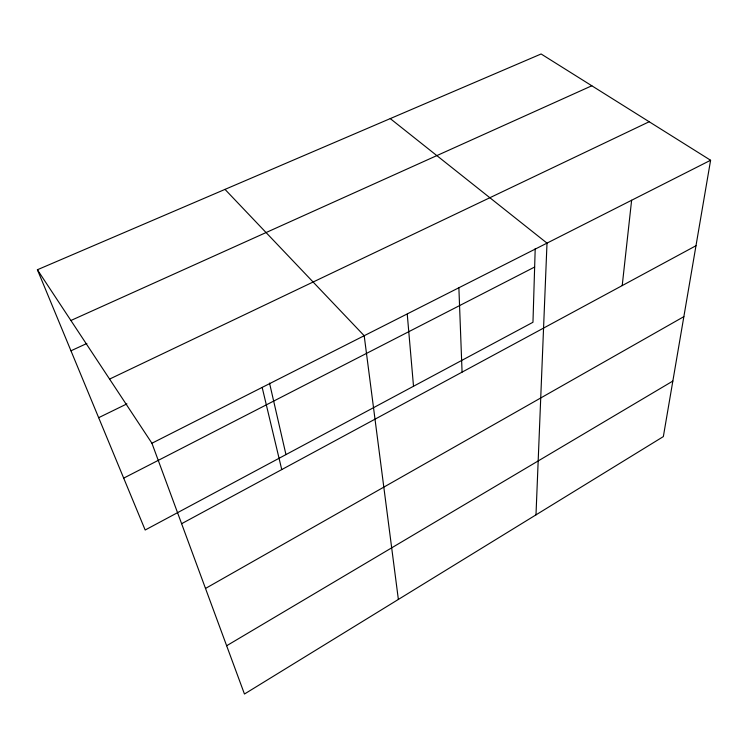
<?xml version="1.0" encoding="UTF-8"?>
<svg xmlns="http://www.w3.org/2000/svg" width="748" height="748" viewBox="0 0 748 748"><rect width="100%" height="100%" fill="white"/><g stroke="black" fill="none" stroke-linecap="round" stroke-linejoin="round"><path stroke-width="1.12" d="M535.203 248.645L532.969 322.266L145.177 530.014L37.4 269.748L541.113 53.978L710.6 160.259L663.345 436.598L244.456 694.022L151.928 443.237L37.4 269.748M535.989 514.858L547.003 243.128L390.25 118.595M622.214 285.586L631.621 200.258M226.644 645.748L672.835 381.069M205.504 588.452L683.859 316.647M181.614 523.694L695.986 245.727M123.691 478.131L534.642 267.036M151.928 443.237L710.6 160.259M98.661 417.683L126.917 403.883M109.573 379.086L649.189 121.746M70.967 350.793L86.862 343.472M70.901 320.499L591.818 85.777M224.998 189.384L364.192 335.721L398.366 599.438M262.165 387.399L281.744 469.585M269.523 383.079L285.96 454.588M407.258 314.244L413.513 386.258M458.879 287.756L462.077 372.13"/></g></svg>
